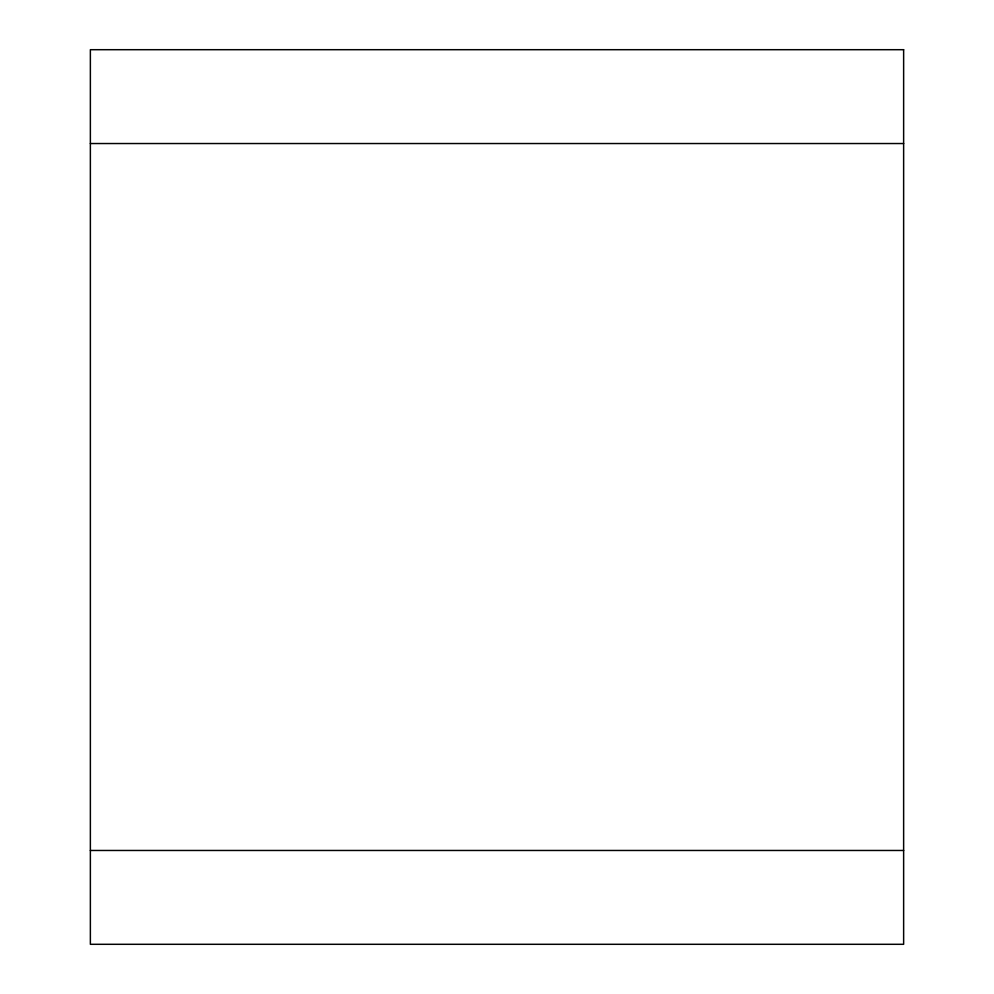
<?xml version="1.0" encoding="UTF-8"?>
<svg xmlns="http://www.w3.org/2000/svg" width="994" height="994" viewBox="0 0 994 994"><rect width="100%" height="100%" fill="white"/><g stroke="black" fill="none" stroke-linecap="round" stroke-linejoin="round"><path stroke-width="1.49" d="M90.367 143.534L903.633 143.534M90.367 850.466L903.633 850.466M903.633 49.7L90.367 49.7L90.367 944.3L903.633 944.3L903.633 49.7"/></g></svg>
